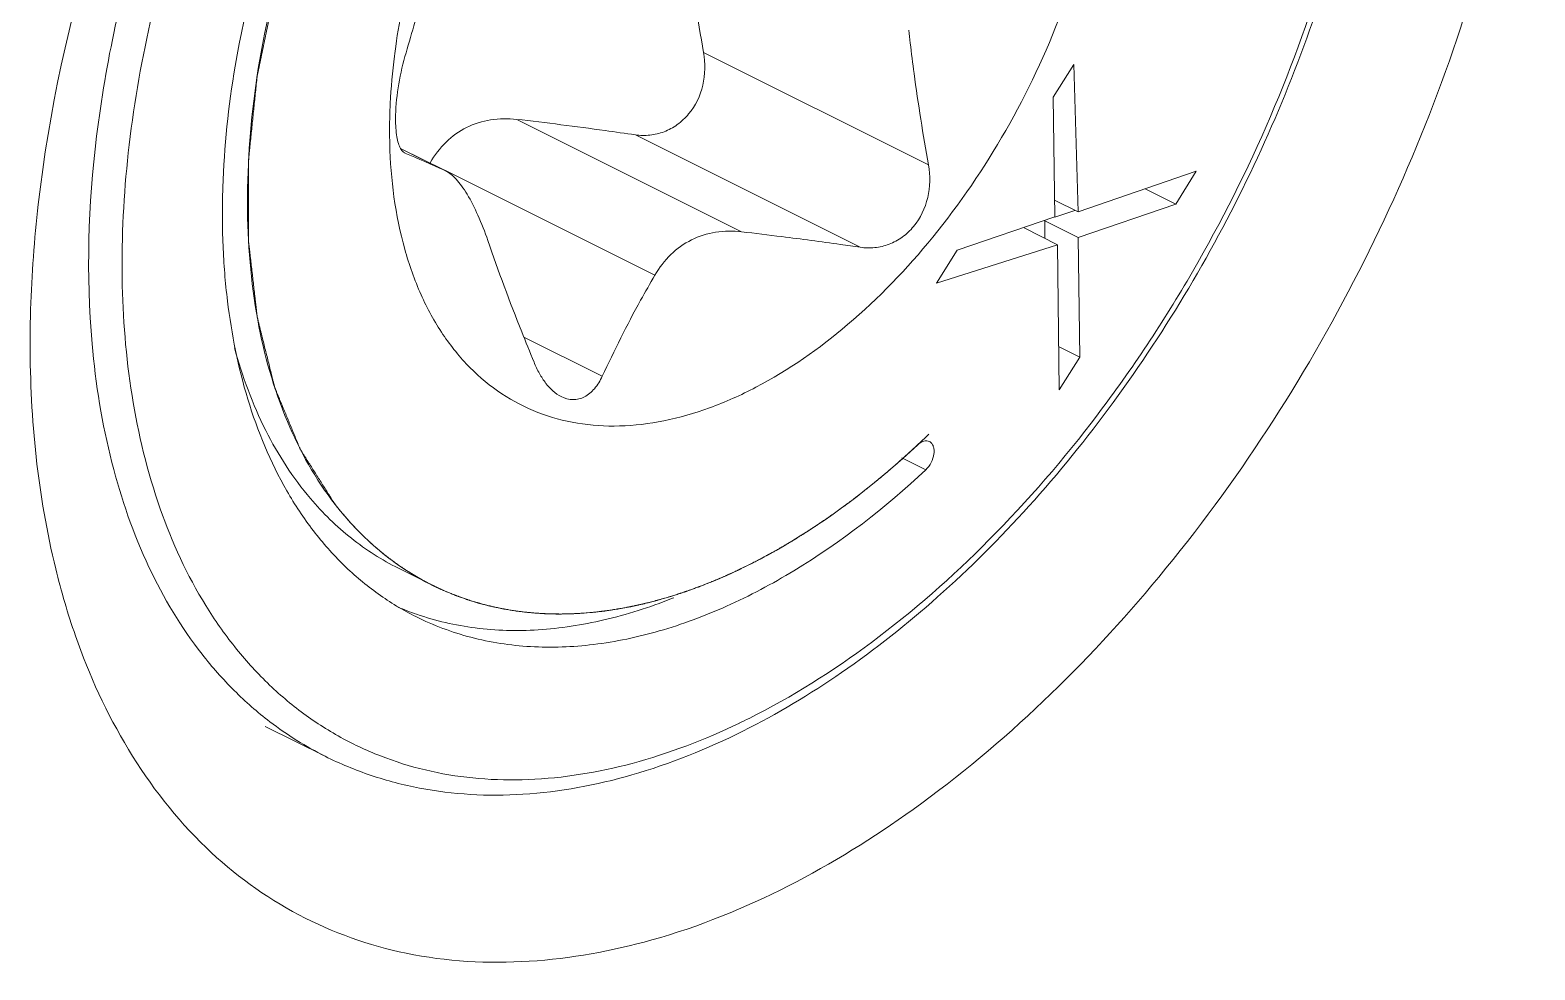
# Model space of a CAD drawing. Header units: millimetres. Extents: x 1177 to 4147, y 93 to 2194.
# Drawn here: x 2709.185 to 2713.64, y 661.847 to 664.63 of the extents above; entities that cross this region are included whole.
import ezdxf

# ---------------------------------------------------------------- set-up
doc = ezdxf.new("R2010")
doc.units = ezdxf.units.MM
doc.header["$LTSCALE"] = 0.1
doc.layers.get('0').update_dxf_attribs({"lineweight": 13})

# ---------------------------------------------------------------- blocks, each defined once
blk = doc.blocks.new('02')
for p, q in [((4643.1931, 540.1691), (4642.2419, 540.6448)), ((4643.8076, 540.594), (4643.7206, 540.4553)), ((4643.7206, 540.4553), (4643.8076, 540.594)), ((4643.8256, 539.9705), (4643.8076, 540.594)), ((4643.8076, 540.594), (4643.8256, 539.9705)), ((4643.7269, 539.9492), (4643.7206, 540.4553)), ((4643.7206, 540.4553), (4643.7269, 539.9492)), ((4641.4517, 540.362), (4642.403, 539.8863)), ((4640.9608, 540.2394), (4641.1502, 540.1447)), ((4640.9608, 540.2393), (4641.1461, 540.1466)), ((4642.9047, 539.8209), (4641.9534, 540.2965)), ((4640.9792, 540.2197), (4640.9779, 540.2203)), ((4641.1502, 540.1447), (4641.1461, 540.1466)), ((4641.1508, 540.1458), (4642.0363, 539.703)), ((4644.3257, 540.1424), (4643.8256, 539.9705)), ((4643.8256, 539.9705), (4644.3257, 540.1424)), ((4644.3257, 540.1424), (4644.2386, 540.0037)), ((4644.2386, 540.0037), (4644.3257, 540.1424)), ((4644.2386, 540.0037), (4644.1097, 540.0682)), ((4643.8256, 539.9705), (4643.726, 540.0202)), ((4644.2386, 540.0037), (4643.8261, 539.8627)), ((4643.8261, 539.8627), (4644.2386, 540.0037)), ((4643.7269, 539.9492), (4643.3144, 539.8081)), ((4643.3144, 539.8081), (4643.7269, 539.9492)), ((4643.8261, 539.8627), (4643.6847, 539.9334)), ((4643.6857, 539.8582), (4643.6847, 539.9334)), ((4643.7273, 539.948), (4643.8124, 539.9771)), ((4643.7385, 539.8318), (4643.5971, 539.9025)), ((4643.8325, 539.3565), (4643.8261, 539.8627)), ((4643.8261, 539.8627), (4643.8325, 539.3565)), ((4643.7385, 539.8318), (4643.2274, 539.6694)), ((4643.2274, 539.6694), (4643.7385, 539.8318)), ((4643.3144, 539.8081), (4643.2274, 539.6694)), ((4643.2274, 539.6694), (4643.3144, 539.8081)), ((4643.7455, 539.2179), (4643.7385, 539.8318)), ((4643.7385, 539.8318), (4643.7455, 539.2179)), ((4641.8134, 539.2753), (4641.4825, 539.4407)), ((4643.8325, 539.3565), (4643.7434, 539.4011)), ((4643.8325, 539.3565), (4643.7455, 539.2179)), ((4643.7455, 539.2179), (4643.8325, 539.3565)), ((4643.1804, 539.0169), (4643.1945, 539.0305)), ((4643.107, 538.9483), (4643.1405, 538.9791)), ((4643.1405, 538.9791), (4643.1459, 538.9841)), ((4643.1459, 538.9841), (4643.1804, 539.0169)), ((4643.1816, 538.8797), (4643.0805, 538.9302)), ((4642.8015, 538.7006), (4642.8123, 538.7084)), ((4640.9513, 538.4633), (4641.0927, 538.3926)), ((4640.9529, 538.4756), (4640.9572, 538.4726)), ((4642.4551, 538.4883), (4642.46, 538.4908)), ((4642.106, 538.345), (4642.1111, 538.3466)), ((4641.4386, 538.284), (4641.4494, 538.2824)), ((4641.7373, 538.2736), (4641.7622, 538.2756)), ((4641.7622, 538.2756), (4641.7727, 538.2766)), ((4640.6418, 537.6677), (4640.3883, 537.7945))]:
    blk.add_line(p, q)
for centre, radius, start, end in [((4649.2447, 541.3952), 6.1697, 186.10007, 186.61048), ((4643.6625, 540.2848), 2.7498, 171.93049, 172.78946), ((4643.2212, 540.3156), 2.3072, 178.82337, 179.99663), ((4643.1438, 540.3156), 2.2297, 179.99586, 181.46265), ((4635.5619, 527.6096), 13.7245, 65.99091, 66.75163), ((4640.9741, 527.2125), 12.7541, 82.798, 83.56763), ((4641.2752, 540.4281), 2.2521, 291.65404, 291.91448), ((4641.4172, 539.3971), 1.1936, 246.90234, 250.98154), ((4641.1005, 540.4957), 2.9823, 295.68553, 296.56658), ((4641.2967, 538.9752), 1.4623, 232.56694, 243.39728)]:
    blk.add_arc(centre, radius, start, end)
for points, knots in [([(4642.4343, 537.8283), (4642.6159, 537.9191), (4642.9756, 538.1462), (4643.4697, 538.5815), (4643.9247, 539.1101), (4644.3235, 539.7123), (4644.6514, 540.3656), (4644.8961, 541.0456), (4645.0485, 541.727), (4645.1028, 542.3846), (4645.0564, 542.9945), (4644.91, 543.5347), (4644.7017, 543.9185), (4644.4899, 544.1636), (4644.3139, 544.314), (4644.1193, 544.4328), (4643.9082, 544.5189), (4643.6829, 544.5712), (4643.3606, 544.5959), (4642.9293, 544.5354), (4642.5993, 544.406), (4642.4343, 544.3235)], [0, 0, 0, 0, 0.063265, 0.131823, 0.204585, 0.280032, 0.356417, 0.431911, 0.504761, 0.573445, 0.636852, 0.694489, 0.746724, 0.771287, 0.795134, 0.818602, 0.84206, 0.865879, 0.890399, 0.942508, 1, 1, 1, 1]), ([(4644.0854, 544.5548), (4644.1975, 544.4988), (4644.4116, 544.3555), (4644.6769, 544.0638), (4644.883, 543.7042), (4645.0269, 543.287), (4645.1074, 542.8222), (4645.1241, 542.3199), (4645.0773, 541.7909), (4644.9685, 541.2468), (4644.8003, 540.6997), (4644.5767, 540.1619), (4644.3027, 539.6457), (4643.9846, 539.1629), (4643.6296, 538.7245), (4643.2455, 538.3403), (4642.8407, 538.0193), (4642.5531, 537.8466), (4642.4083, 537.7742)], [0, 0, 0, 0, 0.046374, 0.094191, 0.144678, 0.198693, 0.256662, 0.318598, 0.384166, 0.452757, 0.523561, 0.595631, 0.66795, 0.739486, 0.809251, 0.876361, 0.940103, 1, 1, 1, 1]), ([(4639.4283, 540.0022), (4639.5187, 540.7926), (4640.0191, 542.3363), (4640.971, 543.6516), (4641.5555, 544.1863)], [0, 0, 0, 0, 0.501063, 1, 1, 1, 1]), ([(4641.2318, 543.369), (4641.1036, 543.2251), (4640.86, 542.919), (4640.5406, 542.4219), (4640.2688, 541.8909), (4640.0512, 541.3395), (4639.8935, 540.7815), (4639.7995, 540.2306), (4639.7717, 539.7007), (4639.7988, 539.3577), (4639.8249, 539.1942)], [0, 0, 0, 0, 0.127491, 0.258267, 0.390299, 0.521487, 0.64978, 0.77329, 0.890419, 1, 1, 1, 1]), ([(4641.6968, 543.2812), (4641.5132, 543.1105), (4641.1701, 542.7244), (4640.7517, 542.0651), (4640.4361, 541.3454), (4640.3035, 540.8394), (4640.2611, 540.5871)], [0, 0, 0, 0, 0.24258, 0.496701, 0.752531, 1, 1, 1, 1]), ([(4641.7319, 543.1762), (4641.5524, 543.0093), (4641.2179, 542.631), (4640.813, 541.9844), (4640.5121, 541.2796), (4640.3899, 540.7848), (4640.3532, 540.539)], [0, 0, 0, 0, 0.243025, 0.497651, 0.753496, 1, 1, 1, 1]), ([(4640.7635, 543.0086), (4640.569, 542.7383), (4640.2249, 542.1645), (4639.9144, 541.3931), (4639.7481, 540.762), (4639.6447, 540.1584), (4639.63, 539.7044), (4639.6559, 539.4126)], [0, 0, 0, 0, 0.260591, 0.521022, 0.64786, 0.770696, 1, 1, 1, 1]), ([(4641.531, 542.9749), (4641.5133, 542.9538), (4641.4779, 542.9115), (4641.4337, 542.8586), (4641.3983, 542.8163), (4641.3718, 542.7846), (4641.3452, 542.7528), (4641.3187, 542.7211), (4641.2966, 542.6947), (4641.2811, 542.6762), (4641.2723, 542.6656), (4641.2656, 542.6577), (4641.2601, 542.6511), (4641.2557, 542.6458), (4641.2529, 542.6425), (4641.2507, 542.6398), (4641.2493, 542.6382), (4641.2482, 542.6369), (4641.2472, 542.6354), (4641.2454, 542.6328), (4641.2429, 542.629), (4641.2388, 542.623), (4641.2337, 542.6155), (4641.2256, 542.6035), (4641.2154, 542.5885), (4641.2032, 542.5705), (4641.1869, 542.5465), (4641.1666, 542.5165), (4641.1421, 542.4805), (4641.1177, 542.4445), (4641.0933, 542.4085), (4641.0689, 542.3725), (4641.0485, 542.3425), (4641.0322, 542.3185), (4641.02, 542.3005), (4641.0099, 542.2855), (4641.0017, 542.2735), (4640.9966, 542.266), (4640.9926, 542.26), (4640.99, 542.2562), (4640.9882, 542.2536), (4640.9872, 542.2521), (4640.9864, 542.2505), (4640.9853, 542.2485), (4640.9836, 542.2454), (4640.9814, 542.2414), (4640.978, 542.2351), (4640.9737, 542.2272), (4640.9685, 542.2178), (4640.9617, 542.2052), (4640.9496, 542.1831), (4640.9324, 542.1515), (4640.9117, 542.1137), (4640.8911, 542.0759), (4640.8704, 542.038), (4640.8498, 542.0002), (4640.8326, 541.9687), (4640.8188, 541.9434), (4640.8085, 541.9245), (4640.7981, 541.9056), (4640.7895, 541.8898), (4640.7827, 541.8772), (4640.7784, 541.8693), (4640.7749, 541.863), (4640.7723, 541.8583), (4640.7702, 541.8544), (4640.7687, 541.8516), (4640.7678, 541.85), (4640.7671, 541.8489), (4640.7666, 541.8476), (4640.7659, 541.8459), (4640.7646, 541.8429), (4640.7628, 541.8387), (4640.7607, 541.8337), (4640.7578, 541.8269), (4640.7542, 541.8185), (4640.7484, 541.805), (4640.7412, 541.7882), (4640.7325, 541.7679), (4640.7239, 541.7477), (4640.7123, 541.7207), (4640.6979, 541.687), (4640.6806, 541.6466), (4640.6633, 541.6061), (4640.646, 541.5656), (4640.6287, 541.5252), (4640.6142, 541.4915), (4640.6041, 541.4679), (4640.5984, 541.4544), (4640.594, 541.4443), (4640.5904, 541.4359), (4640.5875, 541.4291), (4640.5857, 541.4249), (4640.5843, 541.4215), (4640.5834, 541.4194), (4640.5827, 541.4177), (4640.5821, 541.416), (4640.5811, 541.413), (4640.5798, 541.4087), (4640.5776, 541.4018), (4640.5749, 541.3933), (4640.5705, 541.3795), (4640.5651, 541.3623), (4640.5586, 541.3417), (4640.5499, 541.3142), (4640.539, 541.2798), (4640.526, 541.2386), (4640.513, 541.1973), (4640.4999, 541.1561), (4640.4869, 541.1149), (4640.476, 541.0805), (4640.4673, 541.053), (4640.4608, 541.0324), (4640.4554, 541.0152), (4640.451, 541.0014), (4640.4483, 540.9928), (4640.4461, 540.986), (4640.4448, 540.9817), (4640.4438, 540.9787), (4640.4433, 540.9769), (4640.443, 540.9753), (4640.4425, 540.9731), (4640.4419, 540.9697), (4640.441, 540.9655), (4640.4396, 540.9587), (4640.4378, 540.9502), (4640.4357, 540.94), (4640.4329, 540.9264), (4640.428, 540.9026), (4640.421, 540.8687), (4640.4126, 540.8279), (4640.4042, 540.7872), (4640.3958, 540.7464), (4640.3846, 540.6921), (4640.3706, 540.6241), (4640.3594, 540.5698), (4640.3538, 540.5426)], [0, 0, 0, 0, 0.03125, 0.0625, 0.078125, 0.09375, 0.109375, 0.125, 0.140625, 0.148438, 0.152344, 0.15625, 0.160156, 0.162109, 0.164062, 0.165039, 0.166016, 0.166504, 0.166992, 0.167969, 0.169922, 0.171875, 0.175781, 0.179688, 0.1875, 0.195312, 0.203125, 0.21875, 0.234375, 0.25, 0.265625, 0.28125, 0.296875, 0.304688, 0.3125, 0.320312, 0.324219, 0.328125, 0.330078, 0.332031, 0.333008, 0.333496, 0.333984, 0.334961, 0.335938, 0.337891, 0.339844, 0.34375, 0.347656, 0.351562, 0.359375, 0.375, 0.390625, 0.40625, 0.421875, 0.4375, 0.453125, 0.460938, 0.46875, 0.476562, 0.484375, 0.488281, 0.492188, 0.494141, 0.496094, 0.498047, 0.499023, 0.499512, 0.5, 0.500488, 0.500977, 0.501953, 0.503906, 0.505859, 0.507812, 0.511719, 0.515625, 0.523438, 0.53125, 0.539062, 0.546875, 0.5625, 0.578125, 0.59375, 0.609375, 0.625, 0.640625, 0.648438, 0.652344, 0.65625, 0.660156, 0.662109, 0.664062, 0.665039, 0.666016, 0.666504, 0.666992, 0.667969, 0.669922, 0.671875, 0.675781, 0.679688, 0.6875, 0.695312, 0.703125, 0.71875, 0.734375, 0.75, 0.765625, 0.78125, 0.796875, 0.804688, 0.8125, 0.820312, 0.824219, 0.828125, 0.830078, 0.832031, 0.833008, 0.833496, 0.833984, 0.834961, 0.835938, 0.837891, 0.839844, 0.84375, 0.847656, 0.851562, 0.859375, 0.875, 0.890625, 0.90625, 0.921875, 0.9375, 0.96875, 1, 1, 1, 1]), ([(4645.7577, 542.5962), (4645.7577, 542.1156), (4645.6102, 541.1166), (4645.0616, 539.6959), (4644.2357, 538.4212), (4643.5156, 537.7208), (4643.1282, 537.4435)], [0, 0, 0, 0, 0.241612, 0.501416, 0.760461, 1, 1, 1, 1]), ([(4640.9399, 540.6708), (4640.9572, 540.7924), (4641.0086, 541.0377), (4641.1293, 541.3979), (4641.2917, 541.7479), (4641.4255, 541.969), (4641.4983, 542.075)], [0, 0, 0, 0, 0.241715, 0.492248, 0.746727, 1, 1, 1, 1]), ([(4643.9546, 541.836), (4643.9546, 541.668), (4643.9166, 541.3198), (4643.7675, 540.8062), (4643.5334, 540.3098), (4643.2291, 539.8623), (4642.8738, 539.4919), (4642.5431, 539.26), (4642.2732, 539.1387), (4642.0789, 539.0825), (4641.8899, 539.0596), (4641.7668, 539.0673), (4641.7081, 539.077)], [0, 0, 0, 0, 0.128809, 0.266666, 0.408304, 0.547874, 0.679834, 0.799848, 0.854727, 0.906117, 0.954336, 1, 1, 1, 1]), ([(4642.1586, 541.2153), (4642.1637, 541.1677), (4642.1864, 540.9769), (4642.2167, 540.787), (4642.2419, 540.6448)], [0, 0, 0, 0, 0.248696, 1, 1, 1, 1]), ([(4640.9792, 540.6277), (4640.9913, 540.6711), (4641.0415, 540.8456), (4641.0981, 541.0185), (4641.1461, 541.1463)], [0, 0, 0, 0, 0.24812, 1, 1, 1, 1]), ([(4643.116, 540.685), (4643.1209, 540.642), (4643.1427, 540.4695), (4643.1704, 540.2977), (4643.1931, 540.1691)], [0, 0, 0, 0, 0.248908, 1, 1, 1, 1]), ([(4640.9145, 540.363), (4640.915, 540.3849), (4640.9181, 540.4741), (4640.926, 540.5631), (4640.9345, 540.63)], [0, 0, 0, 0, 0.245184, 1, 1, 1, 1]), ([(4640.9393, 540.3629), (4640.9393, 540.4071), (4640.948, 540.4965), (4640.967, 540.5841), (4640.9792, 540.6277)], [0, 0, 0, 0, 0.49396, 1, 1, 1, 1]), ([(4642.2419, 540.6448), (4642.2499, 540.5995), (4642.2485, 540.5054), (4642.1981, 540.3992), (4642.1332, 540.338), (4642.0766, 540.3071), (4642.0153, 540.2926), (4641.9736, 540.2936), (4641.9534, 540.2965)], [0, 0, 0, 0, 0.26219, 0.520208, 0.644916, 0.765571, 0.883413, 1, 1, 1, 1]), ([(4640.2611, 540.5871), (4640.2326, 540.4176), (4640.2057, 540.1644), (4640.2065, 539.8317), (4640.241, 539.3928), (4640.34, 539.0338), (4640.4797, 538.7906)], [0, 0, 0, 0, 0.280512, 0.413971, 0.542335, 1, 1, 1, 1]), ([(4640.3532, 540.539), (4640.3269, 540.3625), (4640.2992, 540.0193), (4640.3388, 539.5263), (4640.4604, 539.091), (4640.6013, 538.8394), (4640.6842, 538.7327)], [0, 0, 0, 0, 0.284407, 0.546594, 0.784548, 1, 1, 1, 1]), ([(4640.3538, 540.5426), (4640.3515, 540.5207), (4640.347, 540.4769), (4640.3414, 540.4222), (4640.3369, 540.3784), (4640.3335, 540.3455), (4640.3302, 540.3127), (4640.3268, 540.2798), (4640.324, 540.2524), (4640.322, 540.2333), (4640.3209, 540.2223), (4640.32, 540.2141), (4640.3192, 540.2059), (4640.3186, 540.1997), (4640.3181, 540.1956), (4640.318, 540.1939), (4640.3178, 540.1925), (4640.3178, 540.1912), (4640.3178, 540.1888), (4640.3178, 540.1855), (4640.3178, 540.1801), (4640.3178, 540.1734), (4640.3178, 540.1626), (4640.3178, 540.1491), (4640.3178, 540.133), (4640.3177, 540.1115), (4640.3177, 540.0738), (4640.3177, 540.0307), (4640.3176, 539.9877), (4640.3176, 539.9554), (4640.3176, 539.9284), (4640.3176, 539.9069), (4640.3176, 539.8908), (4640.3176, 539.8773), (4640.3176, 539.8665), (4640.3176, 539.8598), (4640.3175, 539.8544), (4640.3176, 539.8511), (4640.3175, 539.8487), (4640.3176, 539.8474), (4640.3177, 539.8461), (4640.3179, 539.8445), (4640.3183, 539.8408), (4640.319, 539.8351), (4640.3199, 539.8275), (4640.3207, 539.82), (4640.3219, 539.8099), (4640.3239, 539.7922), (4640.3268, 539.767), (4640.3302, 539.7367), (4640.3337, 539.7064), (4640.3372, 539.6762), (4640.3406, 539.6459), (4640.3435, 539.6206), (4640.3458, 539.6005), (4640.3476, 539.5853), (4640.3493, 539.5702), (4640.3507, 539.5576), (4640.3519, 539.5475), (4640.3526, 539.5412), (4640.3532, 539.5361), (4640.3536, 539.5323), (4640.354, 539.5292), (4640.3542, 539.527), (4640.3544, 539.5257), (4640.3544, 539.5248), (4640.3547, 539.5239), (4640.355, 539.5228), (4640.3555, 539.5207), (4640.3562, 539.5179), (4640.3571, 539.5144), (4640.3582, 539.5098), (4640.3596, 539.504), (4640.3619, 539.4948), (4640.3648, 539.4832), (4640.3683, 539.4693), (4640.3717, 539.4555), (4640.3763, 539.437), (4640.382, 539.4139), (4640.3889, 539.3862), (4640.3958, 539.3585), (4640.4027, 539.3308), (4640.4096, 539.303), (4640.4153, 539.2799), (4640.4193, 539.2638), (4640.4216, 539.2545), (4640.4234, 539.2476), (4640.4248, 539.2418), (4640.4259, 539.2372), (4640.4267, 539.2343), (4640.4272, 539.232), (4640.4276, 539.2306), (4640.4279, 539.2294), (4640.4283, 539.2283), (4640.429, 539.2266), (4640.4301, 539.224), (4640.4318, 539.2199), (4640.4339, 539.2147), (4640.4373, 539.2065), (4640.4415, 539.1962), (4640.4466, 539.1839), (4640.4534, 539.1674), (4640.4619, 539.1469), (4640.4721, 539.1222), (4640.4823, 539.0975), (4640.4925, 539.0728), (4640.5027, 539.0481), (4640.5112, 539.0276), (4640.518, 539.0111), (4640.5231, 538.9988), (4640.5273, 538.9885), (4640.5307, 538.9803), (4640.5329, 538.9751), (4640.5345, 538.971), (4640.5356, 538.9685), (4640.5363, 538.9667), (4640.5368, 538.9657), (4640.5374, 538.9648), (4640.5381, 538.9636), (4640.5392, 538.9618), (4640.5406, 538.9596), (4640.5429, 538.956), (4640.5458, 538.9515), (4640.5492, 538.9461), (4640.5537, 538.9389), (4640.5617, 538.9263), (4640.573, 538.9083), (4640.5867, 538.8867), (4640.6003, 538.865), (4640.6139, 538.8434), (4640.6321, 538.8146), (4640.6548, 538.7786), (4640.673, 538.7498), (4640.6821, 538.7354)], [0, 0, 0, 0, 0.03125, 0.0625, 0.078125, 0.09375, 0.109375, 0.125, 0.140625, 0.148438, 0.152344, 0.15625, 0.160156, 0.164062, 0.165039, 0.166016, 0.166504, 0.166992, 0.167969, 0.169922, 0.171875, 0.175781, 0.179688, 0.1875, 0.195312, 0.203125, 0.21875, 0.25, 0.265625, 0.28125, 0.296875, 0.304688, 0.3125, 0.320312, 0.324219, 0.328125, 0.330078, 0.332031, 0.333008, 0.333496, 0.333984, 0.334961, 0.335938, 0.339844, 0.34375, 0.347656, 0.351562, 0.359375, 0.375, 0.390625, 0.40625, 0.421875, 0.4375, 0.453125, 0.460938, 0.46875, 0.476562, 0.484375, 0.488281, 0.492188, 0.494141, 0.496094, 0.498047, 0.499023, 0.499512, 0.5, 0.500488, 0.500977, 0.501953, 0.503906, 0.505859, 0.507812, 0.511719, 0.515625, 0.523438, 0.53125, 0.539062, 0.546875, 0.5625, 0.578125, 0.59375, 0.609375, 0.625, 0.640625, 0.648438, 0.652344, 0.65625, 0.660156, 0.662109, 0.664062, 0.665039, 0.666016, 0.666504, 0.666992, 0.667969, 0.669922, 0.671875, 0.675781, 0.679688, 0.6875, 0.695312, 0.703125, 0.71875, 0.734375, 0.75, 0.765625, 0.78125, 0.796875, 0.804688, 0.8125, 0.820312, 0.824219, 0.828125, 0.830078, 0.832031, 0.833008, 0.833496, 0.833984, 0.834961, 0.835938, 0.837891, 0.839844, 0.84375, 0.847656, 0.851562, 0.859375, 0.875, 0.890625, 0.90625, 0.921875, 0.9375, 0.96875, 1, 1, 1, 1]), ([(4641.4517, 540.362), (4641.4152, 540.3661), (4641.3419, 540.3657), (4641.2714, 540.3438), (4641.2396, 540.3278)], [0, 0, 0, 0, 0.507703, 1, 1, 1, 1]), ([(4640.9606, 540.2387), (4640.9568, 540.2453), (4640.9504, 540.2616), (4640.9411, 540.3029), (4640.9393, 540.3378), (4640.9393, 540.3629)], [0, 0, 0, 0, 0.180597, 0.408876, 1, 1, 1, 1]), ([(4641.2396, 540.3278), (4641.2078, 540.3119), (4641.148, 540.2687), (4641.1038, 540.2103), (4641.0851, 540.1787)], [0, 0, 0, 0, 0.491676, 1, 1, 1, 1]), ([(4641.9534, 540.2965), (4641.9109, 540.3027), (4641.7439, 540.3263), (4641.5766, 540.348), (4641.4517, 540.362)], [0, 0, 0, 0, 0.254793, 1, 1, 1, 1]), ([(4641.7081, 539.077), (4641.651, 539.0865), (4641.5391, 539.1167), (4641.3844, 539.1969), (4641.2482, 539.3096), (4641.133, 539.4523), (4641.0406, 539.6222), (4640.9464, 539.8891), (4640.9186, 540.1087), (4640.9148, 540.2587)], [0, 0, 0, 0, 0.112144, 0.222945, 0.335495, 0.452637, 0.576612, 0.708875, 1, 1, 1, 1]), ([(4640.9779, 540.2203), (4640.9762, 540.2211), (4640.969, 540.2257), (4640.9638, 540.2329), (4640.9606, 540.2387)], [0, 0, 0, 0, 0.214679, 1, 1, 1, 1]), ([(4641.3295, 539.8494), (4641.317, 539.8859), (4641.2912, 539.953), (4641.2526, 540.0298), (4641.2199, 540.0796), (4641.1916, 540.1149), (4641.1674, 540.1361), (4641.1502, 540.1447)], [0, 0, 0, 0, 0.32919, 0.612775, 0.732587, 0.836651, 1, 1, 1, 1]), ([(4643.1931, 540.1691), (4643.2012, 540.1238), (4643.1997, 540.0298), (4643.1494, 539.9236), (4643.0845, 539.8623), (4643.0278, 539.8315), (4642.9665, 539.817), (4642.9249, 539.818), (4642.9047, 539.8209)], [0, 0, 0, 0, 0.262176, 0.520191, 0.644891, 0.765572, 0.883371, 1, 1, 1, 1]), ([(4639.3938, 539.4142), (4639.3938, 539.4622), (4639.3968, 539.6586), (4639.4115, 539.8548), (4639.4283, 540.0022)], [0, 0, 0, 0, 0.244332, 1, 1, 1, 1]), ([(4642.403, 539.8863), (4642.3665, 539.8904), (4642.2931, 539.89), (4642.1883, 539.8575), (4642.0993, 539.7931), (4642.0551, 539.7347), (4642.0363, 539.703)], [0, 0, 0, 0, 0.25391, 0.50015, 0.74593, 1, 1, 1, 1]), ([(4642.9047, 539.8209), (4642.8768, 539.8249), (4642.7663, 539.8407), (4642.6558, 539.8556), (4642.5731, 539.866)], [0, 0, 0, 0, 0.252734, 1, 1, 1, 1]), ([(4641.5249, 539.335), (4641.5073, 539.3779), (4641.4386, 539.5479), (4641.3738, 539.7197), (4641.3295, 539.8494)], [0, 0, 0, 0, 0.252572, 1, 1, 1, 1]), ([(4642.0363, 539.703), (4642.0155, 539.6679), (4641.9358, 539.5282), (4641.864, 539.3841), (4641.8134, 539.2753)], [0, 0, 0, 0, 0.253652, 1, 1, 1, 1]), ([(4639.5856, 538.1776), (4639.5532, 538.2705), (4639.4359, 538.6725), (4639.3938, 539.0943), (4639.3938, 539.4142)], [0, 0, 0, 0, 0.235162, 1, 1, 1, 1]), ([(4639.6559, 539.4126), (4639.6709, 539.2434), (4639.7228, 538.9198), (4639.877, 538.4731), (4640.0679, 538.1538), (4640.2529, 537.944), (4640.3548, 537.8546), (4640.4078, 537.8141)], [0, 0, 0, 0, 0.280678, 0.538835, 0.776684, 0.889751, 1, 1, 1, 1]), ([(4640.5795, 538.7581), (4640.5053, 538.8456), (4640.3741, 539.0491), (4640.2907, 539.2754), (4640.2579, 539.3957)], [0, 0, 0, 0, 0.479153, 1, 1, 1, 1]), ([(4641.6401, 539.1892), (4641.6146, 539.202), (4641.5805, 539.2346), (4641.5464, 539.2874), (4641.5316, 539.3186), (4641.5249, 539.335)], [0, 0, 0, 0, 0.453872, 0.717726, 1, 1, 1, 1]), ([(4641.8134, 539.2753), (4641.8046, 539.2565), (4641.7844, 539.2228), (4641.7477, 539.1912), (4641.7149, 539.1786), (4641.6811, 539.1745), (4641.6554, 539.1816), (4641.6401, 539.1892)], [0, 0, 0, 0, 0.285229, 0.534625, 0.650237, 0.763798, 1, 1, 1, 1]), ([(4639.8249, 539.1942), (4639.8507, 539.0316), (4639.9248, 538.7232), (4640.0877, 538.3691), (4640.2542, 538.1301), (4640.3931, 537.9761), (4640.5474, 537.845), (4640.7159, 537.7381), (4640.8973, 537.6561), (4641.0902, 537.5997), (4641.2929, 537.5694), (4641.5794, 537.5638), (4641.9571, 537.6263), (4642.2477, 537.7382), (4642.3932, 537.8081)], [0, 0, 0, 0, 0.140907, 0.270048, 0.330899, 0.389747, 0.447134, 0.503687, 0.560085, 0.61702, 0.675146, 0.735047, 0.861785, 1, 1, 1, 1]), ([(4641.0927, 538.3926), (4641.1632, 538.3574), (4641.3141, 538.301), (4641.5573, 538.2638), (4641.8143, 538.2738), (4642.0805, 538.3301), (4642.3518, 538.4314), (4642.7247, 538.6294), (4642.9833, 538.832), (4643.146, 538.9843)], [0, 0, 0, 0, 0.104259, 0.211285, 0.323471, 0.44259, 0.569716, 0.705237, 1, 1, 1, 1]), ([(4643.146, 538.9843), (4643.1501, 538.9881), (4643.1584, 538.9946), (4643.172, 539.001), (4643.1854, 539.0029), (4643.1938, 539.0008), (4643.1973, 538.999)], [0, 0, 0, 0, 0.295131, 0.558322, 0.789306, 1, 1, 1, 1]), ([(4643.1973, 538.999), (4643.201, 538.9972), (4643.2079, 538.9915), (4643.2144, 538.9791), (4643.2173, 538.9638), (4643.2163, 538.9399), (4643.2061, 538.9096), (4643.1909, 538.8884), (4643.1816, 538.8797)], [0, 0, 0, 0, 0.090733, 0.190686, 0.30483, 0.433321, 0.717316, 1, 1, 1, 1]), ([(4642.8123, 538.7084), (4642.8177, 538.7124), (4642.8259, 538.7184), (4642.8354, 538.7254), (4642.8409, 538.7294), (4642.845, 538.7324), (4642.8491, 538.7354), (4642.8522, 538.7377), (4642.8542, 538.7392), (4642.8551, 538.7398), (4642.8557, 538.7403), (4642.8565, 538.7409), (4642.8579, 538.742), (4642.8599, 538.7435), (4642.863, 538.7459), (4642.867, 538.7489), (4642.8733, 538.7537), (4642.8812, 538.7598), (4642.8907, 538.767), (4642.8986, 538.7731), (4642.905, 538.7779), (4642.9113, 538.7829), (4642.9223, 538.7917), (4642.9349, 538.8017), (4642.9459, 538.8105), (4642.9522, 538.8155), (4642.957, 538.8192), (4642.9616, 538.8231), (4642.9679, 538.8283), (4642.9789, 538.8374), (4642.9914, 538.8477), (4643.0023, 538.8568), (4643.0086, 538.862), (4643.0179, 538.87), (4643.0288, 538.8794), (4643.0412, 538.89), (4643.049, 538.8967), (4643.0544, 538.9014), (4643.0575, 538.9041), (4643.0607, 538.9069), (4643.0646, 538.9104), (4643.074, 538.9188), (4643.0882, 538.9315), (4643.1007, 538.9427), (4643.107, 538.9483)], [0, 0, 0, 0, 0.0625, 0.09375, 0.109375, 0.125, 0.140625, 0.15625, 0.160156, 0.164062, 0.166016, 0.167969, 0.171875, 0.179688, 0.1875, 0.203125, 0.21875, 0.25, 0.28125, 0.3125, 0.328125, 0.34375, 0.375, 0.4375, 0.46875, 0.484375, 0.5, 0.515625, 0.53125, 0.5625, 0.625, 0.65625, 0.671875, 0.6875, 0.75, 0.78125, 0.8125, 0.828125, 0.835938, 0.84375, 0.859375, 0.875, 0.9375, 1, 1, 1, 1]), ([(4641.0256, 538.2585), (4641.0996, 538.2215), (4641.2581, 538.1622), (4641.5135, 538.1232), (4641.7833, 538.1337), (4642.0628, 538.1928), (4642.3477, 538.2992), (4642.7393, 538.5071), (4643.0108, 538.7198), (4643.1816, 538.8797)], [0, 0, 0, 0, 0.104259, 0.211285, 0.323471, 0.44259, 0.569716, 0.705237, 1, 1, 1, 1]), ([(4640.4797, 538.7906), (4640.5133, 538.7321), (4640.5864, 538.6212), (4640.7162, 538.4741), (4640.8623, 538.3513), (4640.97, 538.2863), (4641.0256, 538.2585)], [0, 0, 0, 0, 0.261883, 0.513849, 0.758761, 1, 1, 1, 1]), ([(4640.9513, 538.4633), (4640.8811, 538.4984), (4640.7461, 538.5848), (4640.6316, 538.6967), (4640.5795, 538.7581)], [0, 0, 0, 0, 0.493509, 1, 1, 1, 1]), ([(4640.6821, 538.7354), (4640.6869, 538.7294), (4640.6941, 538.7205), (4640.7037, 538.7087), (4640.7097, 538.7013), (4640.7145, 538.6953), (4640.7175, 538.6916), (4640.7199, 538.6886), (4640.7224, 538.6858), (4640.7268, 538.6809), (4640.733, 538.6738), (4640.7406, 538.6653), (4640.7468, 538.6583), (4640.7518, 538.6527), (4640.755, 538.6491), (4640.7575, 538.6463), (4640.7591, 538.6445), (4640.7603, 538.6431), (4640.7617, 538.6417), (4640.7643, 538.6391), (4640.7679, 538.6354), (4640.7737, 538.6295), (4640.781, 538.6221), (4640.7882, 538.6147), (4640.794, 538.6088), (4640.7984, 538.6043), (4640.802, 538.6007), (4640.8046, 538.5981), (4640.806, 538.5966), (4640.8071, 538.5954), (4640.8081, 538.5946), (4640.8095, 538.5933), (4640.8119, 538.5911), (4640.8153, 538.588), (4640.8194, 538.5842), (4640.8248, 538.5792), (4640.8316, 538.573), (4640.8384, 538.5667), (4640.8439, 538.5617), (4640.8473, 538.5586), (4640.8496, 538.5564), (4640.851, 538.5552), (4640.8527, 538.5538), (4640.8546, 538.5522), (4640.8577, 538.5496), (4640.8617, 538.5464), (4640.8679, 538.5412), (4640.8758, 538.5347), (4640.8852, 538.5269), (4640.8923, 538.5211), (4640.897, 538.5172), (4640.8993, 538.5152), (4640.9017, 538.5133), (4640.905, 538.511), (4640.909, 538.508), (4640.9155, 538.5032), (4640.9236, 538.4972), (4640.9366, 538.4876), (4640.9464, 538.4804), (4640.9529, 538.4756)], [0, 0, 0, 0, 0.0625, 0.09375, 0.125, 0.140625, 0.15625, 0.164062, 0.171875, 0.1875, 0.21875, 0.25, 0.28125, 0.296875, 0.3125, 0.320312, 0.328125, 0.332031, 0.335938, 0.34375, 0.359375, 0.375, 0.40625, 0.4375, 0.453125, 0.46875, 0.484375, 0.492188, 0.496094, 0.5, 0.503906, 0.507812, 0.515625, 0.53125, 0.546875, 0.5625, 0.59375, 0.625, 0.640625, 0.65625, 0.664062, 0.667969, 0.671875, 0.679688, 0.6875, 0.703125, 0.71875, 0.75, 0.78125, 0.8125, 0.820312, 0.828125, 0.835938, 0.84375, 0.859375, 0.875, 0.90625, 0.9375, 1, 1, 1, 1]), ([(4640.6842, 538.7327), (4640.7397, 538.6611), (4640.8637, 538.5308), (4641.0142, 538.4319), (4641.0927, 538.3926)], [0, 0, 0, 0, 0.508017, 1, 1, 1, 1]), ([(4642.46, 538.4908), (4642.4664, 538.4943), (4642.4762, 538.4994), (4642.4875, 538.5054), (4642.494, 538.5089), (4642.4988, 538.5114), (4642.5037, 538.514), (4642.5073, 538.5159), (4642.5098, 538.5172), (4642.5108, 538.5178), (4642.5116, 538.5182), (4642.5125, 538.5187), (4642.5141, 538.5196), (4642.5164, 538.5209), (4642.5201, 538.523), (4642.5247, 538.5256), (4642.5321, 538.5297), (4642.5414, 538.5349), (4642.5525, 538.5411), (4642.5617, 538.5463), (4642.5682, 538.55), (4642.5719, 538.5521), (4642.5774, 538.5554), (4642.5857, 538.5603), (4642.5968, 538.5669), (4642.606, 538.5724), (4642.6134, 538.5768), (4642.6189, 538.5801), (4642.6235, 538.5829), (4642.6268, 538.5848), (4642.6286, 538.5859), (4642.6301, 538.5868), (4642.6312, 538.5875), (4642.6328, 538.5885), (4642.6356, 538.5903), (4642.6397, 538.5928), (4642.6445, 538.5959), (4642.6509, 538.5999), (4642.6574, 538.604), (4642.6638, 538.608), (4642.6687, 538.611), (4642.6735, 538.6141), (4642.6771, 538.6164), (4642.6795, 538.6179), (4642.6806, 538.6185), (4642.6813, 538.619), (4642.6822, 538.6196), (4642.6839, 538.6207), (4642.6861, 538.6222), (4642.6898, 538.6246), (4642.6944, 538.6276), (4642.7017, 538.6325), (4642.7109, 538.6386), (4642.7219, 538.6458), (4642.7302, 538.6513), (4642.7357, 538.6549), (4642.738, 538.6565), (4642.7398, 538.6577), (4642.7417, 538.659), (4642.7451, 538.6613), (4642.7498, 538.6646), (4642.7575, 538.67), (4642.7671, 538.6766), (4642.7824, 538.6873), (4642.7938, 538.6953), (4642.8015, 538.7006)], [0, 0, 0, 0, 0.0625, 0.09375, 0.109375, 0.125, 0.140625, 0.15625, 0.160156, 0.164062, 0.166016, 0.167969, 0.171875, 0.179688, 0.1875, 0.203125, 0.21875, 0.25, 0.28125, 0.3125, 0.328125, 0.335938, 0.34375, 0.375, 0.40625, 0.4375, 0.453125, 0.46875, 0.484375, 0.492188, 0.496094, 0.5, 0.503906, 0.507812, 0.515625, 0.53125, 0.546875, 0.5625, 0.59375, 0.609375, 0.625, 0.640625, 0.65625, 0.660156, 0.664062, 0.666016, 0.667969, 0.671875, 0.679688, 0.6875, 0.703125, 0.71875, 0.75, 0.78125, 0.8125, 0.820312, 0.828125, 0.832031, 0.835938, 0.84375, 0.859375, 0.875, 0.90625, 0.9375, 1, 1, 1, 1]), ([(4640.9572, 538.4726), (4640.9626, 538.469), (4640.9693, 538.4645), (4640.9773, 538.4591), (4640.9827, 538.4556), (4640.9895, 538.4513), (4640.9963, 538.447), (4641.0017, 538.4435), (4641.0072, 538.4402), (4641.0127, 538.4368), (4641.0182, 538.4335), (4641.0223, 538.431), (4641.0265, 538.4286), (4641.032, 538.4254), (4641.0376, 538.4222), (4641.0431, 538.419), (4641.0488, 538.4159), (4641.0544, 538.4128), (4641.06, 538.4097), (4641.0635, 538.4078), (4641.0663, 538.4062), (4641.0686, 538.4051), (4641.0709, 538.4039), (4641.0755, 538.4015), (4641.0823, 538.398), (4641.0884, 538.3948), (4641.0915, 538.3932)], [0, 0, 0, 0, 0.125, 0.15625, 0.1875, 0.25, 0.3125, 0.34375, 0.375, 0.4375, 0.46875, 0.5, 0.53125, 0.5625, 0.625, 0.65625, 0.6875, 0.75, 0.78125, 0.8125, 0.828125, 0.84375, 0.859375, 0.875, 0.9375, 1, 1, 1, 1]), ([(4642.1111, 538.3466), (4642.1175, 538.3487), (4642.1272, 538.3518), (4642.1384, 538.3555), (4642.1448, 538.3576), (4642.1496, 538.3591), (4642.1544, 538.3607), (4642.158, 538.3619), (4642.1604, 538.3627), (4642.1615, 538.363), (4642.1622, 538.3632), (4642.1631, 538.3636), (4642.1648, 538.3642), (4642.167, 538.365), (4642.1707, 538.3663), (4642.1753, 538.3679), (4642.1827, 538.3706), (4642.1919, 538.3739), (4642.2029, 538.3778), (4642.2121, 538.3812), (4642.2185, 538.3835), (4642.2222, 538.3848), (4642.2259, 538.3863), (4642.2305, 538.3881), (4642.2416, 538.3924), (4642.2545, 538.3975), (4642.2674, 538.4026), (4642.2748, 538.4055), (4642.2803, 538.4076), (4642.2859, 538.4101), (4642.2932, 538.4132), (4642.3025, 538.4172), (4642.3117, 538.4211), (4642.3191, 538.4243), (4642.3247, 538.4267), (4642.3302, 538.429), (4642.3344, 538.4308), (4642.3371, 538.432), (4642.3385, 538.4326), (4642.3399, 538.4332), (4642.3415, 538.4339), (4642.3435, 538.4349), (4642.3467, 538.4363), (4642.3508, 538.4382), (4642.3573, 538.4412), (4642.3654, 538.4449), (4642.3734, 538.4486), (4642.3799, 538.4516), (4642.384, 538.4535), (4642.3872, 538.455), (4642.3892, 538.4559), (4642.3906, 538.4565), (4642.3915, 538.4569), (4642.3925, 538.4575), (4642.3937, 538.4581), (4642.3957, 538.459), (4642.3982, 538.4603), (4642.4022, 538.4622), (4642.4072, 538.4647), (4642.4132, 538.4677), (4642.4212, 538.4716), (4642.4351, 538.4785), (4642.4471, 538.4844), (4642.4551, 538.4883)], [0, 0, 0, 0, 0.0625, 0.09375, 0.109375, 0.125, 0.140625, 0.15625, 0.160156, 0.164062, 0.166016, 0.167969, 0.171875, 0.179688, 0.1875, 0.203125, 0.21875, 0.25, 0.28125, 0.3125, 0.328125, 0.335938, 0.34375, 0.359375, 0.375, 0.4375, 0.46875, 0.484375, 0.5, 0.515625, 0.53125, 0.5625, 0.59375, 0.609375, 0.625, 0.640625, 0.65625, 0.660156, 0.664062, 0.667969, 0.671875, 0.679688, 0.6875, 0.703125, 0.71875, 0.75, 0.78125, 0.796875, 0.8125, 0.820312, 0.828125, 0.832031, 0.833984, 0.835938, 0.839844, 0.84375, 0.851562, 0.859375, 0.875, 0.890625, 0.90625, 0.9375, 1, 1, 1, 1]), ([(4641.0915, 538.3932), (4641.0922, 538.3929), (4641.0933, 538.3923), (4641.0947, 538.3916), (4641.0956, 538.3912), (4641.0963, 538.3908), (4641.0968, 538.3906), (4641.0971, 538.3904), (4641.0973, 538.3903), (4641.0977, 538.3901), (4641.0981, 538.3899), (4641.0989, 538.3896), (4641.0998, 538.3891), (4641.1012, 538.3884), (4641.103, 538.3876), (4641.1052, 538.3865), (4641.1081, 538.3851), (4641.1109, 538.3837), (4641.1138, 538.3823), (4641.1157, 538.3815), (4641.1171, 538.3808), (4641.1182, 538.3803), (4641.1191, 538.3799), (4641.1197, 538.3796), (4641.1201, 538.3794), (4641.1204, 538.3792), (4641.1205, 538.3792), (4641.1207, 538.3791), (4641.121, 538.379), (4641.1215, 538.3787), (4641.122, 538.3785), (4641.1227, 538.3782), (4641.1236, 538.3777), (4641.1246, 538.3773), (4641.1253, 538.377), (4641.1257, 538.3768), (4641.126, 538.3766), (4641.1263, 538.3765), (4641.1267, 538.3763), (4641.1271, 538.3761), (4641.1278, 538.3758), (4641.1287, 538.3754), (4641.1302, 538.3747), (4641.1328, 538.3736), (4641.1354, 538.3724), (4641.1375, 538.3714), (4641.1387, 538.3709), (4641.14, 538.3703), (4641.1425, 538.3692), (4641.1463, 538.3676), (4641.1497, 538.3661), (4641.1514, 538.3654)], [0, 0, 0, 0, 0.0625, 0.09375, 0.125, 0.140625, 0.15625, 0.164062, 0.167969, 0.171875, 0.179688, 0.1875, 0.203125, 0.21875, 0.25, 0.28125, 0.3125, 0.375, 0.40625, 0.4375, 0.453125, 0.46875, 0.484375, 0.492188, 0.496094, 0.5, 0.503906, 0.507812, 0.515625, 0.53125, 0.546875, 0.5625, 0.59375, 0.625, 0.640625, 0.65625, 0.664062, 0.667969, 0.671875, 0.679688, 0.6875, 0.703125, 0.71875, 0.75, 0.8125, 0.828125, 0.84375, 0.859375, 0.875, 0.9375, 1, 1, 1, 1]), ([(4641.0282, 538.2687), (4641.1086, 538.241), (4641.2791, 538.2019), (4641.5478, 538.195), (4641.8281, 538.2384), (4642.0133, 538.298), (4642.1063, 538.3349)], [0, 0, 0, 0, 0.231366, 0.472411, 0.727642, 1, 1, 1, 1]), ([(4641.1514, 538.3654), (4641.1566, 538.3633), (4641.1644, 538.3601), (4641.1748, 538.3558), (4641.1813, 538.3532), (4641.1865, 538.3511), (4641.1898, 538.3497), (4641.192, 538.3488), (4641.1934, 538.3483), (4641.1949, 538.3477), (4641.1968, 538.3471), (4641.1998, 538.346), (4641.2036, 538.3446), (4641.2097, 538.3425), (4641.2173, 538.3397), (4641.2264, 538.3365), (4641.234, 538.3338), (4641.2393, 538.3319), (4641.2423, 538.3308), (4641.2454, 538.3299), (4641.2493, 538.3287), (4641.2554, 538.3268), (4641.2632, 538.3244), (4641.2709, 538.322), (4641.2771, 538.3201), (4641.2817, 538.3187), (4641.2856, 538.3175), (4641.2883, 538.3167), (4641.2898, 538.3162), (4641.291, 538.3158), (4641.292, 538.3156), (4641.2934, 538.3152), (4641.2958, 538.3146), (4641.2992, 538.3137), (4641.3034, 538.3126), (4641.3089, 538.3111), (4641.3157, 538.3093), (4641.3226, 538.3075), (4641.3281, 538.3061), (4641.3315, 538.3052), (4641.3339, 538.3045), (4641.3353, 538.3042), (4641.337, 538.3038), (4641.339, 538.3034), (4641.3422, 538.3027), (4641.3461, 538.3018), (4641.3525, 538.3004), (4641.3605, 538.2987), (4641.3701, 538.2966), (4641.3781, 538.2948), (4641.3837, 538.2936), (4641.3869, 538.2929), (4641.3902, 538.2924), (4641.3943, 538.2917), (4641.4041, 538.2899), (4641.4189, 538.2874), (4641.4321, 538.2851), (4641.4386, 538.284)], [0, 0, 0, 0, 0.0625, 0.09375, 0.125, 0.140625, 0.15625, 0.164062, 0.167969, 0.171875, 0.179688, 0.1875, 0.203125, 0.21875, 0.25, 0.28125, 0.3125, 0.328125, 0.335938, 0.34375, 0.359375, 0.375, 0.40625, 0.4375, 0.453125, 0.46875, 0.484375, 0.492188, 0.496094, 0.5, 0.503906, 0.507812, 0.515625, 0.53125, 0.546875, 0.5625, 0.59375, 0.625, 0.640625, 0.65625, 0.664062, 0.667969, 0.671875, 0.679688, 0.6875, 0.703125, 0.71875, 0.75, 0.78125, 0.8125, 0.828125, 0.835938, 0.84375, 0.859375, 0.875, 0.9375, 1, 1, 1, 1]), ([(4641.7727, 538.2766), (4641.7788, 538.2773), (4641.7881, 538.2784), (4641.7989, 538.2796), (4641.8051, 538.2803), (4641.8097, 538.2809), (4641.8144, 538.2814), (4641.8179, 538.2818), (4641.8202, 538.2821), (4641.8213, 538.2822), (4641.8225, 538.2823), (4641.8243, 538.2826), (4641.8266, 538.2829), (4641.8301, 538.2835), (4641.8346, 538.2841), (4641.8417, 538.2852), (4641.8506, 538.2865), (4641.8613, 538.2881), (4641.8702, 538.2895), (4641.8764, 538.2904), (4641.88, 538.2909), (4641.8835, 538.2916), (4641.888, 538.2924), (4641.8952, 538.2938), (4641.9042, 538.2955), (4641.9131, 538.2971), (4641.9203, 538.2985), (4641.9257, 538.2995), (4641.9302, 538.3003), (4641.9333, 538.3009), (4641.9351, 538.3012), (4641.9365, 538.3015), (4641.9376, 538.3017), (4641.9392, 538.3021), (4641.942, 538.3027), (4641.9459, 538.3035), (4641.9507, 538.3046), (4641.957, 538.306), (4641.9633, 538.3074), (4641.9696, 538.3088), (4641.9743, 538.3098), (4641.9791, 538.3108), (4641.9826, 538.3116), (4641.985, 538.3121), (4641.986, 538.3124), (4641.9868, 538.3125), (4641.9876, 538.3128), (4641.9892, 538.3132), (4641.9915, 538.3137), (4641.9951, 538.3147), (4641.9997, 538.3158), (4642.0069, 538.3176), (4642.016, 538.3199), (4642.0269, 538.3227), (4642.0351, 538.3248), (4642.0405, 538.3262), (4642.0428, 538.3267), (4642.0446, 538.3272), (4642.0465, 538.3277), (4642.0498, 538.3287), (4642.0546, 538.3301), (4642.0622, 538.3323), (4642.0717, 538.335), (4642.0869, 538.3395), (4642.0984, 538.3428), (4642.106, 538.345)], [0, 0, 0, 0, 0.0625, 0.09375, 0.109375, 0.125, 0.140625, 0.15625, 0.160156, 0.164062, 0.167969, 0.171875, 0.179688, 0.1875, 0.203125, 0.21875, 0.25, 0.28125, 0.3125, 0.328125, 0.335938, 0.34375, 0.359375, 0.375, 0.40625, 0.4375, 0.453125, 0.46875, 0.484375, 0.492188, 0.496094, 0.5, 0.503906, 0.507812, 0.515625, 0.53125, 0.546875, 0.5625, 0.59375, 0.609375, 0.625, 0.640625, 0.65625, 0.660156, 0.664062, 0.666016, 0.667969, 0.671875, 0.679688, 0.6875, 0.703125, 0.71875, 0.75, 0.78125, 0.8125, 0.820312, 0.828125, 0.832031, 0.835938, 0.84375, 0.859375, 0.875, 0.90625, 0.9375, 1, 1, 1, 1]), ([(4641.4494, 538.2824), (4641.4551, 538.2817), (4641.4667, 538.2803), (4641.4811, 538.2785), (4641.4912, 538.2772), (4641.497, 538.2766), (4641.5029, 538.2761), (4641.5102, 538.2754), (4641.5189, 538.2747), (4641.5277, 538.2739), (4641.535, 538.2733), (4641.5408, 538.2728), (4641.5467, 538.2725), (4641.5571, 538.272), (4641.5689, 538.2714), (4641.5793, 538.2708), (4641.5852, 538.2706), (4641.5896, 538.2703), (4641.5941, 538.2703), (4641.6001, 538.2702), (4641.6105, 538.2701), (4641.6225, 538.2699), (4641.6329, 538.2697), (4641.6389, 538.2697), (4641.6449, 538.2698), (4641.6525, 538.27), (4641.6615, 538.2702), (4641.6706, 538.2704), (4641.6774, 538.2705), (4641.6819, 538.2706), (4641.6841, 538.2706), (4641.6864, 538.2707), (4641.6897, 538.2709), (4641.6937, 538.2711), (4641.7002, 538.2715), (4641.7083, 538.2719), (4641.7212, 538.2727), (4641.7309, 538.2732), (4641.7373, 538.2736)], [0, 0, 0, 0, 0.0625, 0.125, 0.15625, 0.171875, 0.1875, 0.21875, 0.25, 0.28125, 0.3125, 0.328125, 0.34375, 0.375, 0.4375, 0.46875, 0.484375, 0.5, 0.515625, 0.53125, 0.5625, 0.625, 0.65625, 0.671875, 0.6875, 0.71875, 0.75, 0.78125, 0.8125, 0.820312, 0.828125, 0.835938, 0.84375, 0.859375, 0.875, 0.90625, 0.9375, 1, 1, 1, 1]), ([(4643.1282, 537.4435), (4642.7933, 537.2037), (4642.1135, 536.8346), (4641.1578, 536.7494), (4640.5187, 536.9772), (4639.9679, 537.3783), (4639.701, 537.8462), (4639.5856, 538.1776)], [0, 0, 0, 0, 0.287669, 0.529806, 0.642155, 0.754919, 1, 1, 1, 1]), ([(4642.4083, 537.7742), (4642.2577, 537.6989), (4641.9553, 537.5768), (4641.5603, 537.5032), (4641.2576, 537.5018), (4641.0417, 537.5283), (4640.835, 537.5822), (4640.7045, 537.6364), (4640.6418, 537.6677)], [0, 0, 0, 0, 0.275556, 0.530421, 0.651633, 0.769627, 0.885381, 1, 1, 1, 1])]:
    blk.add_open_spline(points, degree=3, knots=knots)

msp = doc.modelspace()

# ---------------------------------------------------------------- block references
at = {"xscale": 0.7, "yscale": 0.7, "zscale": 0.7}
msp.add_blockref('02', (-538.3909, 286.1124), dxfattribs=at)

doc.saveas('drawing.dxf')
